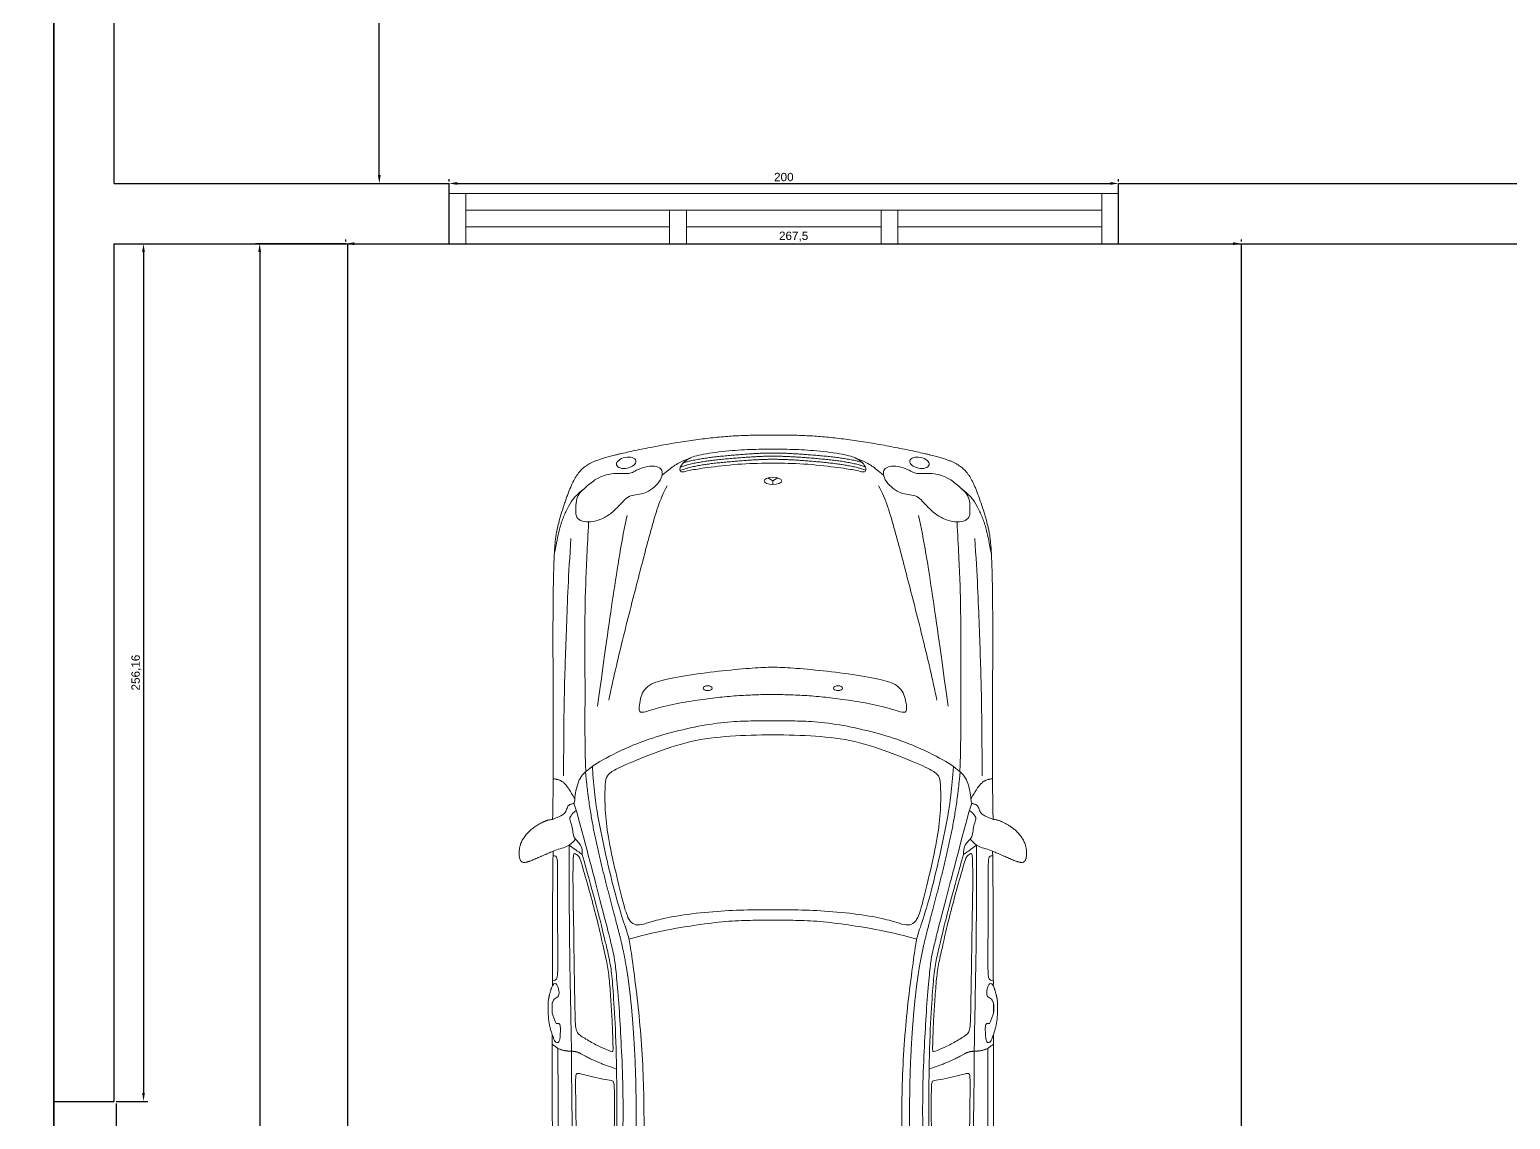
# Model space of a CAD drawing. Header units: millimetres. Extents: x -3817 to 5248, y 289 to 3424.
# Drawn here: x 1557 to 1999.2, y 962.6 to 1288.1 of the extents above; entities that cross this region are included whole.
import ezdxf

# ---------------------------------------------------------------- set-up
doc = ezdxf.new("R2010")
doc.units = ezdxf.units.MM
for name, color, linetype, lineweight in [('1 Amenagament', 8, 'Continuous', 9), ('1 FENETRES', 191, 'Continuous', 15), ('AMENAGEMENT', 8, 'Continuous', 9), ('FENETRE', 191, 'Continuous', 5)]:
    doc.layers.add(name, color=color, linetype=linetype, lineweight=lineweight)
doc.styles.get("Standard").update_dxf_attribs({"font": 'arial.ttf'})
doc.dimstyles.new('ISO-25', dxfattribs={"dimtxt": 2.5, "dimasz": 2.5, "dimexe": 1.25, "dimexo": 0.625, "dimtad": 1, "dimtxsty": 'Standard', "dimcen": 2.5, "dimadec": 0, "dimazin": 0, "dimtfac": 1, "dimtmove": 0, "dimatfit": 3, "dimfxl": 1, "dimarcsym": 0})

# ---------------------------------------------------------------- blocks, each defined once
blk = doc.blocks.new('200cc')
at = {"layer": '1 FENETRES'}
for p, q in [((6125.4, -116.07), (6325.4, -116.07)), ((6125.4, -116.07), (6125.4, -131.07)), ((6130.4, -116.07), (6130.4, -131.07)), ((6320.4, -116.07), (6320.4, -131.07)), ((6325.4, -116.07), (6325.4, -131.07)), ((6130.4, -121.07), (6320.4, -121.07)), ((6191.3, -121.07), (6191.3, -131.07)), ((6196.3, -121.07), (6196.3, -131.07)), ((6254.5, -121.07), (6254.5, -131.07)), ((6259.5, -121.07), (6259.5, -131.07)), ((6130.4, -126.07), (6191.3, -126.07)), ((6196.3, -126.07), (6254.5, -126.07)), ((6259.5, -126.07), (6320.4, -126.07)), ((6125.4, -131.07), (6325.4, -131.07))]:
    blk.add_line(p, q, dxfattribs=at)
blk = doc.blocks.new('Berline - 02 _Dessus_ - Berline - 02 _Dessus_-20-Niveau 0')
at = {"layer": '1 Amenagament'}
for p, q in [((22.7, 880.4), (64.5, 880.5)), ((-2055.1, 2.3), (-2066.7, 22.4)), ((-2066.7, -17.8), (-2055.1, 2.3)), ((-2055.1, 2.3), (-2040.9, 2.3)), ((64.5, -875.9), (22.7, -875.9))]:
    blk.add_line(p, q, dxfattribs=at)
for centre, major_axis, ratio in [((-2127.3, 586.1), (7.9, 38.3), 0.561918), ((-1229.6, 261.9), (0, 17.5), 0.551986), ((-2055.1, 2.3), (0, 35.2), 0.403023), ((-1229.6, -257.3), (0, 17.5), 0.551986), ((-2127.3, -581.5), (-7.9, 38.3), 0.561918)]:
    blk.add_ellipse(centre, major_axis=major_axis, ratio=ratio, dxfattribs=at)
for points, start_tangent, end_tangent in [([(-580.5, 877.5), (-572.3, 897.1), (-568, 907), (-563.6, 916.9), (-561.4, 921.8), (-559.3, 926.8), (-557.1, 931.7), (-555.1, 936.4), (-553.1, 941.1), (-551.1, 945.7), (-547.4, 954.5), (-544.1, 962.5), (-541.3, 970), (-540.1, 973.4), (-539, 976.6), (-538, 979.7), (-537.3, 982.6), (-536.7, 985.4), (-536.2, 988), (-535.9, 990.4), (-535.8, 992.7), (-536.2, 996.8), (-537.4, 1000.4), (-539.3, 1003.4), (-540.6, 1004.7), (-542, 1006), (-543.6, 1007.1), (-545.5, 1008.1), (-549.7, 1009.8), (-554.7, 1011.1), (-560.3, 1012.1), (-566.4, 1012.6), (-573, 1012.8), (-579.9, 1012.5), (-587, 1011.8), (-594.3, 1010.6), (-597.9, 1009.8), (-601.6, 1008.9), (-609.1, 1006.6), (-616.6, 1003.7), (-624.2, 1000), (-631.7, 995.7), (-639.2, 990.6), (-646.5, 984.9), (-653.6, 978.6), (-660.3, 971.9), (-665.1, 966.6), (-669.7, 961.1), (-674, 955.5), (-678, 949.7), (-681.8, 943.9), (-685.4, 938), (-692, 926.3), (-697.8, 914.7), (-699.1, 911.8), (-699.7, 910.4), (-700.3, 909), (-702.5, 903.2), (-704.3, 897.4), (-704.9, 894.5), (-705.5, 891.5), (-706.4, 879.4)], (0.378868, 0.925451), (0.00398, -0.999992)), ([(149.7, 880.7), (142.9, 883), (136.3, 885.2), (123.2, 889), (109.6, 892), (102.2, 893.4), (94, 894.6), (84.8, 895.6), (79.6, 896), (74, 896.4), (68, 896.7), (61.7, 896.9), (55.3, 897.1), (48.9, 897.2), (42.8, 897.2), (36.8, 897.3), (26, 897.1), (16.3, 896.5), (7.8, 895.4), (5.7, 895), (3.8, 894.6), (1.9, 894.2), (0, 893.8), (-1.8, 893.4), (-3.6, 892.9), (-7.1, 892), (-13.9, 890.2), (-20.4, 888.4), (-26.6, 886.7), (-29.7, 885.8), (-32.7, 884.9), (-34.2, 884.5), (-35.7, 884), (-38.6, 882.9), (-44.4, 880.3)], (-0.942346, 0.334639), (-0.893068, -0.449922)), ([(-706.4, 879.4), (-754.6, 878.4), (-779.5, 878), (-804.8, 877.7), (-830.8, 877.4), (-857.3, 877.1), (-884.2, 876.9), (-897.8, 876.9), (-911.4, 876.8), (-938.8, 876.7), (-966.5, 876.6), (-994.4, 876.6), (-1022.2, 876.6), (-1050.1, 876.6), (-1078, 876.7), (-1105.9, 876.8), (-1133.5, 876.9), (-1147.2, 876.9), (-1160.9, 877), (-1188.1, 877.1), (-1215, 877.2), (-1241.4, 877.3), (-1267.4, 877.4), (-1293, 877.6), (-1318, 877.7), (-1342.2, 877.8), (-1365.7, 877.8), (-1388.6, 877.9), (-1432.1, 877.9), (-1472.5, 877.9), (-1510, 877.8), (-1544.7, 877.6), (-1561, 877.5), (-1576.8, 877.3), (-1606.3, 877), (-1633.6, 876.6), (-1681.5, 875.6), (-1721.7, 874.4), (-1783, 871.5), (-1806.3, 869.6), (-1826.1, 867.5), (-1843.6, 865), (-1859.8, 861.9), (-1867.7, 860.1), (-1875.8, 858.2), (-1884.1, 856.1), (-1892.6, 853.8), (-1910.5, 848.9), (-1929, 843.4), (-1966.2, 831.5), (-2001, 819.2), (-2016.7, 813.2), (-2031.1, 807.2), (-2044.4, 801.3), (-2056.5, 795.3), (-2077.6, 782.7), (-2086.8, 775.9), (-2095, 768.8), (-2109.3, 753.3), (-2121.4, 735.6), (-2126.7, 725.8), (-2131.8, 715.2), (-2136.7, 703.2), (-2141.7, 689.3), (-2146.7, 673.1), (-2152.1, 654), (-2154.9, 643.2), (-2157.8, 631.5), (-2160.9, 618.8), (-2164.1, 605.2), (-2170.7, 575.6), (-2177.7, 543.2), (-2184.7, 508.6), (-2191.7, 472.7), (-2198.5, 436), (-2204.9, 399.2), (-2216.2, 326.9), (-2225.2, 257.1), (-2231.7, 191.1), (-2235.5, 129.8), (-2237.2, 72), (-2237.6, 16.1), (-2237.5, -39.3), (-2237.2, -67.4), (-2236.5, -96), (-2233.9, -155.4), (-2231.7, -186.6), (-2228.8, -219), (-2225.2, -252.5), (-2221, -287), (-2216.2, -322.3), (-2210.8, -358.2), (-2204.9, -394.7), (-2198.5, -431.5), (-2191.7, -468.2), (-2184.7, -504.1), (-2177.7, -538.6), (-2170.7, -571), (-2164.1, -600.7), (-2160.9, -614.3), (-2157.8, -626.9), (-2154.9, -638.6), (-2152.1, -649.4), (-2146.7, -668.5), (-2136.7, -698.6), (-2131.8, -710.6), (-2126.7, -721.3), (-2115.6, -740.2), (-2102.5, -756.7), (-2086.8, -771.4), (-2067.6, -784.5), (-2044.4, -796.7), (-2016.7, -808.6), (-2001, -814.6), (-1984.1, -820.7), (-1966.2, -826.9), (-1947.7, -833), (-1910.5, -844.3), (-1892.6, -849.3), (-1884.1, -851.5), (-1875.8, -853.6), (-1867.7, -855.5), (-1859.8, -857.3), (-1855.8, -858.1), (-1851.8, -858.9), (-1847.7, -859.7), (-1843.6, -860.4), (-1835.1, -861.7), (-1826.1, -862.9), (-1821.4, -863.5), (-1816.5, -864.1), (-1811.5, -864.6), (-1806.3, -865.1), (-1795.1, -866), (-1783, -866.9), (-1776.5, -867.3), (-1769.7, -867.7), (-1762.6, -868.1), (-1755.2, -868.4), (-1739.2, -869.1), (-1721.7, -869.8), (-1712.3, -870.1), (-1702.5, -870.4), (-1692.3, -870.7), (-1681.5, -871), (-1670.3, -871.3), (-1658.6, -871.5), (-1646.4, -871.8), (-1633.6, -872), (-1606.3, -872.4), (-1576.8, -872.8), (-1561, -872.9), (-1544.7, -873), (-1510, -873.2), (-1472.5, -873.3), (-1432.1, -873.4), (-1388.6, -873.3), (-1365.7, -873.3), (-1342.2, -873.2), (-1318, -873.1), (-1293, -873), (-1267.4, -872.9), (-1241.4, -872.7), (-1208.4, -872.6), (-1174.5, -872.4), (-1140.3, -872.3), (-1123.2, -872.3), (-1105.9, -872.2), (-1071, -872.1), (-1036.1, -872), (-1001.3, -872), (-966.5, -872.1), (-931.9, -872.1), (-897.8, -872.3), (-864, -872.5), (-830.8, -872.8), (-798.4, -873.2), (-767, -873.7), (-706.4, -874.9)], (-0.999719, -0.023712), (0.999719, -0.023712)), ([(-44.4, 880.3), (-63.4, 880.3), (-81.9, 880.2), (-115.8, 880.2), (-144.7, 880.1), (-170.5, 880.1), (-195.7, 880.1), (-208.3, 880), (-221.1, 880), (-233.9, 880), (-246.8, 880), (-259.7, 879.9), (-272.8, 879.9), (-299.1, 879.8), (-326, 879.7), (-353.3, 879.6), (-381.1, 879.4), (-395.3, 879.3), (-409.7, 879.2), (-422.9, 879.1), (-429.8, 879.1), (-437, 879), (-444.4, 878.9), (-452.2, 878.9), (-456.2, 878.8), (-460.4, 878.8), (-469, 878.7), (-478.3, 878.6), (-483.4, 878.6), (-488.6, 878.5), (-499.9, 878.4), (-512.6, 878.3), (-526.7, 878.1), (-542.7, 877.9), (-560.7, 877.7), (-580.5, 877.5)], (-0.999998, -0.001885), (-0.999925, -0.012238)), ([(64.5, 880.5), (60.8, 881.2), (59.2, 881.5), (57.6, 881.6), (55.8, 881.7), (53.7, 881.7), (51.2, 881.8), (44.8, 881.8), (38, 881.8), (34.9, 881.7), (32.3, 881.7), (30, 881.6), (28.1, 881.4), (26.5, 881.3), (25.1, 881), (23.8, 880.8), (22.7, 880.4)], (-0.974773, 0.223198), (-0.945678, -0.325104)), ([(1471.8, 858.7), (1439.1, 863.6), (1424.5, 865.4), (1410.6, 866.8), (1382.4, 868.9), (1349, 870.2), (1328.7, 870.7), (1305, 871.1), (1277.5, 871.6), (1246.1, 872.1), (1211.4, 872.7), (1174, 873.3), (1134.8, 873.9), (1094.3, 874.5), (1053.4, 875.1), (1032.9, 875.4), (1012.6, 875.7), (992.5, 876), (972.6, 876.3), (952.9, 876.6), (933.5, 876.9), (895, 877.4), (818.2, 878.3), (779.1, 878.7), (738.8, 879.1), (697.2, 879.4), (653.7, 879.7), (608.3, 880), (561.2, 880.2), (512.8, 880.4), (463.3, 880.6), (413, 880.7), (387.6, 880.7), (362.1, 880.7), (336.6, 880.8), (311, 880.8), (298.2, 880.8), (291.9, 880.8), (285.4, 880.8), (279, 880.8), (272.6, 880.8), (266.1, 880.8), (259.4, 880.8), (254.2, 880.8), (248.9, 880.8), (238, 880.8), (232.2, 880.8), (226.1, 880.7), (213.4, 880.7), (199.6, 880.7), (184.3, 880.7), (167.6, 880.7), (149.7, 880.7)], (-0.987402, 0.158231), (-0.999999, -0.001407)), ([(-706.4, -874.9), (-706, -883), (-705.5, -887), (-704.7, -890.9), (-703.7, -894.8), (-702.5, -898.7), (-701, -902.5), (-699.5, -906.3), (-697.8, -910.1), (-696, -914), (-692, -921.7), (-687.7, -929.5), (-683, -937.4), (-678, -945.2), (-672.6, -952.8), (-660.3, -967.3), (-653.6, -974), (-646.5, -980.3), (-639.2, -986), (-631.7, -991.1), (-624.2, -995.5), (-616.6, -999.1), (-609.1, -1002.1), (-601.6, -1004.3), (-597.9, -1005.3), (-594.3, -1006.1), (-587, -1007.2), (-579.9, -1007.9), (-573, -1008.2), (-560.3, -1007.5), (-554.7, -1006.5), (-549.7, -1005.2), (-545.5, -1003.5), (-543.6, -1002.5), (-542, -1001.4), (-540.6, -1000.2), (-539.3, -998.8), (-537.4, -995.8), (-535.8, -988.1), (-535.9, -985.9), (-536.2, -983.4), (-537.3, -978.1), (-538, -975.1), (-539, -972.1), (-540.1, -968.8), (-541.3, -965.4), (-544.1, -958), (-547.4, -949.9), (-551.1, -941.1), (-553.1, -936.5), (-555.1, -931.9), (-557.1, -927.1), (-559.3, -922.2), (-561.4, -917.3), (-563.6, -912.3), (-568, -902.4), (-572.3, -892.5), (-580.5, -872.9)], (-0.00398, -0.999992), (-0.378868, 0.925451)), ([(-580.5, -872.9), (-558, -873.2), (-547.6, -873.3), (-537.9, -873.4), (-528.8, -873.5), (-520.5, -873.6), (-512.6, -873.7), (-505.1, -873.8), (-498.2, -873.9), (-491.7, -873.9), (-485.6, -874), (-479.7, -874.1), (-474.2, -874.1), (-469, -874.2), (-464, -874.2), (-459.2, -874.2), (-449.9, -874.3), (-441.2, -874.4), (-424.9, -874.5), (-409.7, -874.7), (-395.3, -874.8), (-367.1, -874.9), (-339.5, -875.1), (-312.5, -875.2), (-285.9, -875.3), (-230.7, -875.4), (-203.6, -875.5), (-176.8, -875.5), (-163.4, -875.5), (-149.7, -875.6), (-119.7, -875.6), (-102.6, -875.6), (-84.1, -875.7), (-64.6, -875.7), (-44.4, -875.7)], (0.999925, -0.012238), (0.999998, -0.001885)), ([(-44.4, -875.7), (-38.6, -878.3), (-35.7, -879.4), (-34.2, -879.9), (-32.7, -880.4), (-31.2, -880.8), (-29.7, -881.3), (-26.6, -882.1), (-20.4, -883.9), (-13.9, -885.7), (-7.1, -887.5), (-3.6, -888.4), (-1.8, -888.8), (0, -889.2), (1.9, -889.7), (3.8, -890.1), (5.7, -890.4), (7.8, -890.8), (16.3, -891.9), (26, -892.5), (36.8, -892.7), (42.8, -892.7), (48.9, -892.6), (55.3, -892.5), (61.7, -892.3), (68, -892.1), (74, -891.8), (79.6, -891.5), (84.8, -891), (94, -890), (102.2, -888.8), (109.6, -887.5), (123.2, -884.4), (136.3, -880.6), (142.9, -878.4), (149.7, -876.1)], (0.893068, -0.449922), (0.942346, 0.334639)), ([(22.7, -875.9), (23.8, -876.2), (25.1, -876.5), (26.5, -876.7), (28.1, -876.9), (30, -877), (34.9, -877.2), (38, -877.2), (41.4, -877.2), (44.8, -877.2), (48.2, -877.2), (51.2, -877.2), (53.7, -877.2), (57.6, -877), (60.8, -876.7), (64.5, -875.9)], (0.945678, -0.325104), (0.974773, 0.223198)), ([(149.7, -876.1), (173.3, -876.1), (184.3, -876.1), (194.6, -876.1), (204.3, -876.2), (213.4, -876.2), (221.9, -876.2), (230.2, -876.2), (238, -876.2), (245.4, -876.2), (252.4, -876.2), (259.4, -876.2), (266.1, -876.2), (272.6, -876.2), (279, -876.2), (285.4, -876.2), (298.2, -876.2), (311, -876.2), (336.6, -876.2), (387.6, -876.1), (488.2, -875.9), (537.2, -875.7), (585, -875.5), (675.7, -875), (759.1, -874.3), (837.5, -873.5), (914.2, -872.5), (992.5, -871.4), (1073.9, -870.2), (1114.7, -869.6), (1154.6, -869), (1193, -868.4), (1229.1, -867.8), (1279.3, -867), (1301, -866.6), (1320.2, -866.3), (1352.5, -865.5), (1378.6, -864.5), (1401.2, -863.1), (1422.8, -861), (1445.8, -858.1), (1471.8, -854.1)], (0.999999, -0.001407), (0.987402, 0.158231))]:
    blk.add_spline(points, degree=3, dxfattribs=dict(at, start_tangent=start_tangent, end_tangent=end_tangent))
for points in [[(-2023.5, 754.2), (-2000.7, 782.1), (-1981.1, 800.9), (-1943.7, 822), (-1900.4, 840.6), (-1862.1, 853), (-1809.1, 864.1), (-1763.7, 872.5)], [(-1826.3, 806.1), (-1679.4, 816.7), (-1467.1, 824.4), (-1210.6, 834), (-1023.3, 835), (-881.2, 835.9)], [(-706.4, -874.9), (-716.4, -853.3), (-725.8, -832), (-737.6, -822), (-757.7, -816.1), (-767.1, -807.3), (-770.1, -791.4), (-774.2, -786.6), (-802.6, -786.6), (-840.3, -778.2), (-872.5, -766.3), (-901.9, -742.9), (-957.8, -656.2), (-1019.5, -519.3), (-1053.6, -404.3), (-1083.3, -277.8), (-1097.5, -158.4), (-1099.7, -74.5), (-1099.7, 2.3), (-1099.7, 79.1), (-1097.5, 162.9), (-1083.3, 282.4), (-1053.6, 408.9), (-1019.5, 523.9), (-957.8, 660.7), (-901.9, 747.4), (-872.5, 770.9), (-840.3, 782.7), (-802.6, 791.2), (-774.2, 791.2), (-770.1, 795.9), (-767.1, 811.9), (-757.7, 820.7), (-737.6, 826.6), (-725.8, 836.6), (-716.4, 857.8), (-706.4, 879.4)], [(-869.4, 877), (-868.1, 868.4), (-866.6, 861.2), (-865, 855.3), (-863.1, 850.3), (-861, 846.1), (-858.8, 842.4), (-856.3, 839), (-853.5, 835.7), (-850.4, 832.3), (-846.4, 828.4), (-840.8, 823.8), (-833.1, 818), (-822.5, 811), (-808.4, 802.2), (-790.1, 791.4), (-789.6, 791.1)], [(-772.3, 794.3), (-721.9, 778.3), (-584.2, 742.6), (-404.1, 694.9), (-246.1, 654.4), (-193.8, 641.8), (-149.4, 631.9), (-88.5, 625.3), (42.6, 614), (172.7, 606.8), (335.4, 599), (546.2, 597.9), (678.9, 606.8), (802.3, 624.5), (936.6, 646.3), (1056.8, 681.9), (1189.8, 733.2), (1241.7, 762.5), (1252.3, 783), (1244.4, 809.5), (1210.6, 827.4), (1159.6, 843.2), (1111.2, 852.3), (1081.8, 854.1), (1071.6, 860.2), (1068.3, 874.9)], [(-562, 877.7), (-563.6, 868.1), (-555.6, 860.6), (-527.1, 860), (-361.8, 860), (-164.1, 858.5), (-108.3, 859), (-84.7, 859.5), (-71.3, 863.3), (-64.9, 869.2), (-64.1, 880.3)], [(286.9, 624.9), (279.7, 645.7), (273, 664.2), (266.8, 680.6), (260.9, 695), (255.5, 707.7), (250.5, 718.8), (245.9, 728.5), (241.6, 737.1), (237.8, 744.6), (234.3, 751.1), (231.2, 756.9), (228.4, 762.1), (225.9, 766.6), (223.8, 770.8), (222, 774.6), (220.5, 778.2), (219.3, 781.7), (218.3, 785.1), (217.6, 788.5), (217, 791.9), (216.6, 795.3), (216.3, 798.8), (216.1, 802.4), (215.9, 806.2), (215.6, 810), (215.4, 814.1), (215, 818.2), (214.6, 822.5), (214.1, 826.8), (213.3, 831.3), (212.4, 835.7), (211.3, 840.3), (209.9, 844.8), (208.2, 849.5), (206, 854.4), (203.2, 859.6), (199.8, 865.2), (195.6, 871.4), (190.4, 878.2), (188.4, 880.7)], [(203.9, 858.2), (343.4, 857.8), (513, 857.8), (656.6, 857.9), (783.2, 858.5), (820.5, 857.9), (829.1, 860.9), (832.1, 867.7), (833.5, 878.1)], [(-1975.8, 784.9), (-1987.4, 782.9), (-2002.8, 776), (-2029.4, 748.5), (-2065.6, 704.3), (-2080.2, 667.6), (-2086.1, 623.3), (-2084.5, 585), (-2085, 566.6), (-2096.4, 547.7), (-2112.6, 512.4), (-2115.3, 470.9), (-2105, 447.1), (-2088.8, 440.3), (-2069.3, 444.4), (-2059.5, 449.9)], [(-2059.5, 449.9), (-2049.7, 455.3), (-2029.9, 473), (-2007.2, 506.4), (-2001.3, 532.4), (-1998.1, 563.6), (-1988.3, 586.9), (-1959.7, 610.1), (-1921.4, 650), (-1900.4, 687), (-1890.6, 727.5), (-1892.2, 763.1), (-1909.5, 785.8), (-1933.3, 787.9), (-1964.2, 786.9), (-1975.8, 784.9)], [(-742, 785.1), (-735.4, 796.3), (-719.6, 808), (-710, 813.4), (-687.9, 803.4), (-661.6, 798.8), (-637.5, 797.8), (-618.3, 776.4), (-595.8, 760.4), (-567.3, 761.4)], [(-567.3, 761.4), (-422.6, 720), (-255.6, 677.4), (-176.8, 659.4), (-115.1, 645.5), (-34.2, 639.2), (114.7, 628.5), (348.3, 623.1), (535.6, 623.1), (633.5, 627.4), (769.1, 641.3), (915.9, 666.8), (1072.3, 711.4), (1152.1, 744.4), (1175.5, 762.5), (1178.7, 782.7), (1156.4, 788), (868.4, 793.8), (363.5, 804.5), (219.4, 803.2), (-118, 811.3), (-407.5, 814), (-604.8, 813.5)], [(-567.3, 761.4), (-576.3, 772.6), (-583.6, 786.2), (-595.6, 799.2), (-604.8, 813.5)], [(200.6, 684.6), (194, 699), (178.3, 730.4), (150.4, 774.2), (135.4, 789.2), (44.4, 790.3), (-115.1, 793.5), (-297.2, 795.6), (-449.2, 798.9), (-572.3, 797.8), (-573.2, 791.8), (-561.6, 776), (-552.1, 769.6), (-529.1, 763.3), (-502.7, 755.8)], [(809, 682), (809, 692.7), (807.7, 727), (804.8, 772.8), (790.5, 780.4), (680.5, 783.8), (541.5, 785.4), (419.4, 787.3), (314.4, 788.4), (306.4, 784.8), (303.6, 777.3), (305.6, 769.5), (312.8, 740), (316.6, 724.8)], [(-1891.9, 736), (-1790.8, 740.9), (-1642.9, 749.5), (-1428.7, 751.4), (-1189.5, 749.5), (-1000.3, 751.4), (-901.9, 747.4)], [(-917.8, 721.2), (-829.2, 715.9), (-716.5, 700), (-566.7, 668.3), (-395.8, 627.9), (-276, 589.1), (-230.2, 573.3), (-165, 564.5), (-8.2, 543.4), (127.4, 529.3), (294.1, 518.6), (436.8, 515.1), (614.7, 515.1), (776.8, 516.8), (940.6, 530.9), (1053.4, 545), (1070.8, 548.4)], [(-896.4, 748.8), (-854.7, 744.3), (-817.4, 739.8), (-783.7, 735.4), (-753.2, 731), (-725.1, 726.5), (-698.9, 722), (-674.1, 717.3), (-649.9, 712.5), (-625.9, 707.5), (-602, 702.3), (-578.3, 697), (-554.7, 691.5), (-531.3, 686), (-508, 680.3), (-485, 674.6), (-462.2, 668.8), (-439.6, 663.1), (-417.4, 657.3), (-395.6, 651.6), (-374.4, 646.1), (-353.9, 640.7), (-334.2, 635.4), (-315.4, 630.5), (-297.6, 625.8), (-280.9, 621.4), (-265.1, 617.3), (-250.1, 613.5), (-235.8, 610), (-222.1, 606.6), (-208.6, 603.5), (-195.4, 600.5), (-182.2, 597.6), (-168.9, 594.9), (-155.5, 592.3), (-142, 589.7), (-128.4, 587.3), (-114.7, 585), (-100.9, 582.8), (-87, 580.6), (-73, 578.6), (-59, 576.7), (-44.9, 574.8), (-30.8, 573.1), (-16.6, 571.4), (-2.5, 569.8), (11.5, 568.3), (25.5, 566.8), (39.5, 565.5), (53.3, 564.2), (67.1, 563), (81, 561.8), (95.1, 560.7), (109.5, 559.6), (124.3, 558.5), (139.6, 557.4), (155.5, 556.3), (172.1, 555.3), (189.5, 554.2), (207.6, 553.2), (226.5, 552.2), (246.3, 551.2), (266.9, 550.3), (288.5, 549.5), (311, 548.8), (334.4, 548.2), (358.6, 547.7), (383.4, 547.3), (408.7, 547), (434.3, 546.7), (460, 546.4), (485.7, 546.2), (511.1, 546), (536.1, 545.8), (560.7, 545.6), (584.6, 545.5), (607.9, 545.4), (630.3, 545.3), (651.8, 545.3), (672.2, 545.3), (691.6, 545.5), (709.7, 545.7), (726.9, 546), (743.3, 546.5), (759.2, 547.1), (774.9, 547.8), (790.5, 548.7), (806.4, 549.7), (822.9, 550.9), (840, 552.3), (857.8, 553.9), (876.3, 555.7), (895.5, 557.7), (915.3, 559.9), (935.7, 562.3), (956.6, 564.9), (978.1, 567.8), (1000.1, 570.9), (1022.5, 574.2), (1045.2, 577.7), (1068.3, 581.4), (1091.7, 585.4), (1115.2, 589.5), (1138.9, 593.8), (1162.7, 598.3), (1186.5, 602.9), (1210.2, 607.6), (1233.7, 612.4), (1256.7, 617.3), (1279.2, 622), (1301.1, 626.7), (1322, 631.3), (1342.1, 635.7), (1361, 639.9), (1379, 643.8), (1396, 647.5), (1412.1, 650.9), (1427.6, 654.1), (1442.3, 657), (1456.5, 659.7), (1470.3, 662.1), (1483.6, 664.2), (1496.6, 666.1), (1509.2, 667.8), (1521.5, 669.2), (1533.5, 670.3), (1545.2, 671.3), (1556.6, 672.1), (1567.8, 672.6), (1578.8, 673), (1589.8, 673.2), (1600.8, 673.2), (1612.3, 673), (1624.2, 672.6), (1636.9, 671.9), (1650.5, 671.1), (1665.1, 670), (1681, 668.7), (1697.9, 667.2), (1715.8, 665.5), (1734.5, 663.6), (1753.8, 661.6), (1773.6, 659.4), (1793.6, 657.1), (1813.7, 654.8), (1833.8, 652.3), (1853.8, 649.8), (1873.6, 647.2), (1893, 644.7), (1912.1, 642.1), (1930.7, 639.6), (1948.8, 637.1), (1966.2, 634.6), (1983, 632.3), (1998.9, 630), (2013.9, 627.8), (2028, 625.7), (2041.1, 623.7), (2053.1, 621.8), (2063.9, 620), (2073.4, 618.3), (2081.7, 616.7), (2088.8, 615.2), (2094.8, 613.7), (2100, 612.3), (2104.5, 610.8), (2108.4, 609.4), (2111.9, 607.9), (2115.2, 606.3), (2118.4, 604.7), (2121.5, 602.9), (2124.7, 600.9), (2127.8, 598.7), (2131.1, 596.3), (2134.4, 593.6), (2137.9, 590.6), (2141.5, 587.2), (2145.3, 583.4), (2149.3, 579.2), (2153.4, 574.7), (2157.5, 569.8), (2161.6, 564.7), (2165.6, 559.3), (2169.4, 553.7), (2171.1, 550.8)], [(-502.7, 755.8), (-476.2, 748.3), (-393.2, 724.7), (-294, 698.4), (-204.9, 679), (-135.2, 662.3), (-76.9, 653.6), (9.5, 647.6), (89.5, 642.1), (167.3, 639.4), (213.1, 638.1), (218.1, 639.5), (217.9, 643.7), (207.2, 670.1), (200.6, 684.6)], [(316.6, 724.8), (320.4, 709.5), (328.5, 678), (332.2, 641), (337.2, 634.5), (378, 633), (489.4, 633), (561.2, 634.6), (628.6, 638.3), (691.7, 644.1), (760.9, 653.6), (807.7, 663.1), (809, 671.4), (809, 682)], [(-2035.8, 423.2), (-1983.7, 452.3), (-1859.2, 488.5), (-1664.5, 539.3), (-1419, 602.2), (-1265.4, 638.4), (-1182, 655.3)], [(-1917.2, 582.8), (-1825.3, 603.4), (-1593.1, 639.6), (-1373.1, 671), (-1157.8, 700)], [(-346.3, 118.3), (-345.3, 157.3), (-341.3, 236.6), (-325.7, 380.3), (-304.6, 473.2), (-288.5, 519), (-284.8, 548.8), (-298.4, 571.1), (-330.7, 587.2), (-457.1, 619.4), (-612.3, 654.2), (-719.8, 670.1), (-822.1, 671.8), (-871.5, 668.3), (-890.9, 656), (-915, 614.1), (-970.2, 481.3), (-1022.9, 328.5), (-1040.4, 175.6), (-1045.4, 2.3), (-1042.1, -113.3), (-1038.3, -167.6)], [(-1203.3, 66.4), (-1202.5, 88.7), (-1200.6, 135.6), (-1193.9, 214.6), (-1184.4, 286.9), (-1169.2, 389.6), (-1143.5, 485.7), (-1132.1, 519.9), (-1134, 534.2), (-1150.2, 536.1), (-1190.1, 529.5), (-1217.7, 519.9), (-1243.4, 494.3), (-1258.7, 459.1), (-1282.4, 338.2), (-1299.6, 200.3), (-1311, 75.7), (-1313.9, 2.3), (-1312, -46.6), (-1309.6, -79.6)], [(-230.4, 575.3), (-249.8, 508.2), (-271.6, 403.1), (-289.5, 288.2), (-303.4, 175.2), (-305.3, 78.1), (-307.3, 2.3), (-305.3, -73.5), (-303.4, -170.6), (-289.5, -283.6), (-271.6, -398.6), (-249.8, -503.6), (-230.4, -570.7)], [(-2149, 324.6), (-2132.4, 369.2), (-2113.5, 399.2), (-2096.9, 420.8), (-2077.3, 443.3)], [(-2122.3, 126.1), (-2119.6, 168.8), (-2109, 258.4), (-2098.1, 333.8), (-2090.5, 356.5), (-2089.8, 372.3), (-2105.6, 373.6), (-2122.1, 365.4), (-2143.4, 341.4), (-2159.1, 300.2), (-2174.9, 187.8), (-2181.1, 91.1), (-2181.1, 2.3), (-2181.1, -56.9), (-2180.1, -87.8)], [(-2127.4, -354), (-2127.9, -352.4), (-2131, -341.1), (-2133.8, -330.2), (-2136.2, -319.7), (-2138.3, -309.3), (-2140.3, -299.1), (-2142.1, -288.8), (-2143.8, -278.4), (-2145.4, -267.9), (-2147, -257.3), (-2148.4, -246.4), (-2149.8, -235.3), (-2151.1, -224), (-2152.4, -212.3), (-2153.6, -200.3), (-2154.8, -188), (-2155.9, -175.6), (-2157, -163.2), (-2158.1, -150.8), (-2159, -138.7), (-2160, -126.8), (-2160.8, -115.3), (-2161.6, -104.4), (-2162.3, -93.9), (-2163, -84), (-2163.6, -74.5), (-2164.1, -65.6), (-2164.5, -57.3), (-2164.9, -49.4), (-2165.2, -42.2), (-2165.5, -35.4), (-2165.7, -29.1), (-2165.8, -23.3), (-2165.9, -17.8), (-2166, -12.5), (-2166, -7.5), (-2166, -2.6), (-2166, 2.3), (-2166, 7.1), (-2166, 12), (-2166, 17), (-2165.9, 22.3), (-2165.9, 27.8), (-2165.7, 33.6), (-2165.6, 39.9), (-2165.3, 46.7), (-2165.1, 54), (-2164.7, 61.8), (-2164.3, 70.1), (-2163.8, 79), (-2163.2, 88.5), (-2162.6, 98.4), (-2161.9, 108.9), (-2161.1, 119.9), (-2160.3, 131.3), (-2159.4, 143.2), (-2158.5, 155.4), (-2157.5, 167.7), (-2156.4, 180.1), (-2155.3, 192.5), (-2154.2, 204.8), (-2153, 216.8), (-2151.7, 228.5), (-2150.4, 239.9), (-2149.1, 251), (-2147.6, 261.8), (-2146.1, 272.5), (-2144.6, 283), (-2142.9, 293.4), (-2141.1, 303.6), (-2139.2, 313.9), (-2137, 324.2), (-2134.7, 334.8), (-2131.9, 345.7), (-2128.8, 357), (-2128.8, 357.2)], [(-2110.4, -366), (-2112.2, -360.5), (-2115.8, -348.8), (-2118.9, -337.7), (-2121.6, -327.1), (-2124, -316.8), (-2126.1, -306.7), (-2128, -296.6), (-2129.8, -286.5), (-2131.5, -276.3), (-2133.1, -266), (-2134.6, -255.4), (-2136, -244.7), (-2137.4, -233.7), (-2138.7, -222.4), (-2139.9, -210.8), (-2141.2, -198.9), (-2142.3, -186.7), (-2143.5, -174.4), (-2144.5, -162.1), (-2145.6, -149.8), (-2146.5, -137.7), (-2147.5, -125.9), (-2148.3, -114.5), (-2149.1, -103.5), (-2149.8, -93.1), (-2150.5, -83.3), (-2151, -73.9), (-2151.6, -65.1), (-2152, -56.8), (-2152.4, -49), (-2152.7, -41.8), (-2152.9, -35.1), (-2153.1, -28.8), (-2153.3, -23), (-2153.4, -17.6), (-2153.4, -12.4), (-2153.4, -7.4), (-2153.5, -2.5), (-2153.5, 2.3), (-2153.5, 7.1), (-2153.5, 11.9), (-2153.5, 16.9), (-2153.4, 22.1), (-2153.3, 27.6), (-2153.2, 33.4), (-2153, 39.6), (-2152.8, 46.3), (-2152.5, 53.5), (-2152.2, 61.3), (-2151.7, 69.6), (-2151.2, 78.4), (-2150.7, 87.8), (-2150.1, 97.7), (-2149.4, 108.1), (-2148.6, 119), (-2147.8, 130.4), (-2146.9, 142.2), (-2146, 154.3), (-2145, 166.6), (-2143.9, 179), (-2142.8, 191.3), (-2141.7, 203.5), (-2140.5, 215.4), (-2139.3, 227), (-2138, 238.3), (-2136.6, 249.3), (-2135.2, 260), (-2133.8, 270.5), (-2132.2, 280.9), (-2130.5, 291.1), (-2128.8, 301.2), (-2126.9, 311.3), (-2124.8, 321.4), (-2122.5, 331.7), (-2119.8, 342.4), (-2116.8, 353.5), (-2113.2, 365.2), (-2111.6, 370.1)], [(-2096.8, -367.6), (-2100.4, -356.7), (-2104, -345.3), (-2107, -334.4), (-2109.6, -324), (-2111.9, -314), (-2114, -304), (-2115.8, -294.2), (-2117.6, -284.3), (-2119.2, -274.2), (-2120.8, -264), (-2122.3, -253.6), (-2123.7, -243), (-2125.1, -232.1), (-2126.4, -220.9), (-2127.6, -209.4), (-2128.8, -197.6), (-2130, -185.5), (-2131.1, -173.2), (-2132.2, -160.9), (-2133.2, -148.7), (-2134.2, -136.7), (-2135.1, -124.9), (-2135.9, -113.6), (-2136.7, -102.7), (-2137.4, -92.4), (-2138.1, -82.6), (-2138.7, -73.3), (-2139.2, -64.5), (-2139.6, -56.2), (-2140, -48.5), (-2140.3, -41.3), (-2140.5, -34.7), (-2140.7, -28.5), (-2140.9, -22.8), (-2141, -17.4), (-2141, -12.2), (-2141, -7.3), (-2141.1, -2.5), (-2141.1, 2.3), (-2141.1, 7), (-2141.1, 11.8), (-2141, 16.8), (-2141, 21.9), (-2140.9, 27.4), (-2140.8, 33.1), (-2140.6, 39.3), (-2140.4, 45.9), (-2140.1, 53.1), (-2139.8, 60.8), (-2139.3, 69.1), (-2138.9, 77.8), (-2138.3, 87.1), (-2137.7, 97), (-2137, 107.3), (-2136.2, 118.2), (-2135.4, 129.5), (-2134.6, 141.3), (-2133.6, 153.3), (-2132.6, 165.5), (-2131.6, 177.8), (-2130.5, 190.1), (-2129.4, 202.2), (-2128.2, 214), (-2126.9, 225.5), (-2125.7, 236.7), (-2124.4, 247.6), (-2123, 258.2), (-2121.5, 268.6), (-2120, 278.8), (-2118.3, 288.9), (-2116.6, 298.8), (-2114.8, 308.7), (-2112.8, 318.6), (-2110.5, 328.7), (-2107.9, 339.1), (-2104.9, 350), (-2101.4, 361.4), (-2097.7, 372.4)], [(-2180.1, -87.8), (-2179, -118.7), (-2174.9, -183.2), (-2159.1, -295.7), (-2143.4, -336.8), (-2122.1, -360.8), (-2105.6, -369), (-2089.8, -367.7), (-2090.5, -351.9), (-2098.1, -329.3), (-2109, -253.8), (-2124.8, -119.4), (-2125.5, 2.3), (-2125.1, 83.4), (-2122.3, 126.1)], [(-1038.3, -167.6), (-1034.6, -222), (-1022.9, -323.9), (-970.2, -476.8), (-915, -609.6), (-890.9, -651.4), (-871.5, -663.7), (-822.1, -667.3), (-719.8, -665.5), (-612.3, -649.7), (-457.1, -614.8), (-330.7, -582.6), (-298.4, -566.5), (-284.8, -544.2), (-288.5, -514.5), (-304.6, -468.6), (-325.7, -375.7), (-341.3, -232), (-347.3, -113.1), (-347.3, 2.3), (-347.3, 79.2), (-346.3, 118.3)], [(-1309.6, -79.6), (-1307.2, -112.6), (-1299.6, -195.7), (-1282.4, -333.7), (-1258.7, -454.5), (-1243.4, -489.7), (-1217.7, -515.4), (-1190.1, -524.9), (-1150.2, -531.5), (-1134, -529.7), (-1132.1, -515.4), (-1143.5, -481.1), (-1169.2, -385), (-1184.4, -282.3), (-1193.9, -210), (-1200.6, -131), (-1203.5, -60.6), (-1205.4, 2.3), (-1204.1, 44.2), (-1203.3, 66.4)], [(-2149, -320.1), (-2132.4, -364.6), (-2113.5, -394.7), (-2096.9, -416.2), (-2077.3, -438.8)], [(-1975.8, -780.3), (-1987.4, -778.3), (-2002.8, -771.4), (-2029.4, -744), (-2065.6, -699.7), (-2080.2, -663), (-2086.1, -618.7), (-2084.5, -580.4), (-2085, -562.1), (-2096.4, -543.2), (-2112.6, -507.9), (-2115.3, -466.3), (-2105, -442.6), (-2088.8, -435.7), (-2069.3, -439.9), (-2059.5, -445.3)], [(-2059.5, -445.3), (-2049.7, -450.8), (-2029.9, -468.4), (-2007.2, -501.9), (-2001.3, -527.8), (-1998.1, -559.1), (-1988.3, -582.3), (-1959.7, -605.5), (-1921.4, -645.4), (-1900.4, -682.4), (-1890.6, -722.9), (-1892.2, -758.5), (-1909.5, -781.2), (-1933.3, -783.4), (-1964.2, -782.3), (-1975.8, -780.3)], [(-2035.8, -418.7), (-1983.7, -447.7), (-1859.2, -483.9), (-1664.5, -534.7), (-1419, -597.6), (-1265.4, -633.8), (-1182, -650.8)], [(-917.8, -716.6), (-829.2, -711.3), (-716.5, -695.5), (-566.7, -663.8), (-395.8, -623.3), (-276, -584.6), (-230.2, -568.7), (-165, -559.9), (-8.2, -538.8), (127.4, -524.7), (294.1, -514), (436.8, -510.5), (614.7, -510.5), (776.8, -512.3), (940.6, -526.4), (1053.4, -540.4), (1070.8, -543.8)], [(-1917.2, -578.2), (-1825.3, -598.8), (-1593.1, -635), (-1373.1, -666.5), (-1157.8, -695.5)], [(-896.4, -744.2), (-854.7, -739.7), (-817.4, -735.2), (-783.7, -730.8), (-753.2, -726.4), (-725.1, -721.9), (-698.9, -717.4), (-674.1, -712.7), (-649.9, -707.9), (-625.9, -702.9), (-602, -697.7), (-578.3, -692.4), (-554.7, -687), (-531.3, -681.4), (-508, -675.7), (-485, -670), (-462.2, -664.3), (-439.6, -658.5), (-417.4, -652.7), (-395.6, -647.1), (-374.4, -641.5), (-353.9, -636.1), (-334.2, -630.9), (-315.4, -625.9), (-297.6, -621.2), (-280.9, -616.8), (-265.1, -612.8), (-250.1, -609), (-235.8, -605.4), (-222.1, -602.1), (-208.6, -598.9), (-195.4, -595.9), (-182.2, -593.1), (-168.9, -590.3), (-155.5, -587.7), (-142, -585.2), (-128.4, -582.7), (-114.7, -580.4), (-100.9, -578.2), (-87, -576.1), (-73, -574), (-59, -572.1), (-44.9, -570.2), (-30.8, -568.5), (-16.6, -566.8), (-2.5, -565.2), (11.5, -563.7), (25.5, -562.3), (39.5, -560.9), (53.3, -559.6), (67.1, -558.4), (81, -557.2), (95.1, -556.1), (109.5, -555), (124.3, -553.9), (139.6, -552.8), (155.5, -551.8), (172.1, -550.7), (189.5, -549.6), (207.6, -548.6), (226.5, -547.6), (246.3, -546.6), (266.9, -545.8), (288.5, -545), (311, -544.2), (334.4, -543.6), (358.6, -543.1), (383.4, -542.7), (408.7, -542.4), (434.3, -542.1), (460, -541.8), (485.7, -541.6), (511.1, -541.4), (536.1, -541.2), (560.7, -541.1), (584.6, -540.9), (607.9, -540.8), (630.3, -540.7), (651.8, -540.7), (672.2, -540.8), (691.6, -540.9), (709.7, -541.1), (726.9, -541.5), (743.3, -541.9), (759.2, -542.5), (774.9, -543.2), (790.5, -544.1), (806.4, -545.1), (822.9, -546.4), (840, -547.8), (857.8, -549.3), (876.3, -551.1), (895.5, -553.1), (915.3, -555.3), (935.7, -557.7), (956.6, -560.4), (978.1, -563.2), (1000.1, -566.3), (1022.5, -569.6), (1045.2, -573.1), (1068.3, -576.9), (1091.7, -580.8), (1115.2, -584.9), (1138.9, -589.2), (1162.7, -593.7), (1186.5, -598.3), (1210.2, -603.1), (1233.7, -607.9), (1256.7, -612.7), (1279.2, -617.5), (1301.1, -622.2), (1322, -626.7), (1342.1, -631.1), (1361, -635.3), (1379, -639.2), (1396, -642.9), (1412.1, -646.3), (1427.6, -649.5), (1442.3, -652.4), (1456.5, -655.1), (1470.3, -657.5), (1483.6, -659.7), (1496.6, -661.5), (1509.2, -663.2), (1521.5, -664.6), (1533.5, -665.8), (1545.2, -666.7), (1556.6, -667.5), (1567.8, -668.1), (1578.8, -668.4), (1589.8, -668.6), (1600.8, -668.6), (1612.3, -668.4), (1624.2, -668), (1636.9, -667.4), (1650.5, -666.5), (1665.1, -665.4), (1681, -664.1), (1697.9, -662.6), (1715.8, -660.9), (1734.5, -659), (1753.8, -657), (1773.6, -654.8), (1793.6, -652.6), (1813.7, -650.2), (1833.8, -647.7), (1853.8, -645.2), (1873.6, -642.7), (1893, -640.1), (1912.1, -637.5), (1930.7, -635), (1948.8, -632.5), (1966.2, -630.1), (1983, -627.7), (1998.9, -625.4), (2013.9, -623.3), (2028, -621.2), (2041.1, -619.2), (2053.1, -617.3), (2063.9, -615.5), (2073.4, -613.8), (2081.7, -612.1), (2088.8, -610.6), (2094.8, -609.2), (2100, -607.7), (2104.5, -606.3), (2108.4, -604.8), (2111.9, -603.3), (2115.2, -601.7), (2118.4, -600.1), (2121.5, -598.3), (2124.7, -596.3), (2127.8, -594.1), (2131.1, -591.7), (2134.4, -589), (2137.9, -586), (2141.5, -582.6), (2145.3, -578.8), (2149.3, -574.6), (2153.4, -570.1), (2157.5, -565.3), (2161.6, -560.1), (2165.6, -554.7), (2169.4, -549.1), (2171.1, -546.2)], [(-772.3, -789.7), (-721.9, -773.7), (-584.2, -738), (-404.1, -690.4), (-246.1, -649.8), (-193.8, -637.2), (-149.4, -627.3), (-88.5, -620.7), (42.6, -609.4), (172.7, -602.2), (335.4, -594.4), (546.2, -593.4), (678.9, -602.2), (802.3, -619.9), (936.6, -641.8), (1056.8, -677.3), (1189.8, -728.6), (1241.7, -758), (1252.3, -778.5), (1244.4, -804.9), (1210.6, -822.8), (1159.6, -838.7), (1111.2, -847.7), (1081.8, -849.6), (1071.6, -855.6), (1068.3, -870.3)], [(-567.3, -756.8), (-422.6, -715.4), (-255.6, -672.9), (-176.8, -654.8), (-115.1, -641), (-34.2, -634.6), (114.7, -624), (348.3, -618.6), (535.6, -618.6), (633.5, -622.8), (769.1, -636.7), (915.9, -662.2), (1072.3, -706.9), (1152.1, -739.8), (1175.5, -757.9), (1178.7, -778.1), (1156.4, -783.4), (868.4, -789.2), (363.5, -800), (219.4, -798.6), (-118, -806.7), (-407.5, -809.4), (-604.8, -808.9)], [(-502.7, -751.2), (-476.2, -743.7), (-393.2, -720.1), (-294, -693.9), (-204.9, -674.4), (-135.2, -657.7), (-76.9, -649), (9.5, -643), (89.5, -637.5), (167.3, -634.9), (213.1, -633.6), (218.1, -634.9), (217.9, -639.1), (207.2, -665.5), (200.6, -680)], [(286.9, -620.3), (279.7, -641.1), (273, -659.6), (266.8, -676), (260.9, -690.5), (255.5, -703.1), (250.5, -714.3), (245.9, -724), (241.6, -732.5), (237.8, -740), (234.3, -746.6), (231.2, -752.4), (228.4, -757.5), (225.9, -762.1), (223.8, -766.2), (222, -770), (220.5, -773.6), (219.3, -777.1), (218.3, -780.5), (217.6, -783.9), (217, -787.3), (216.6, -790.8), (216.3, -794.3), (216.1, -797.9), (215.9, -801.6), (215.6, -805.5), (215.4, -809.5), (215, -813.6), (214.6, -817.9), (214.1, -822.3), (213.3, -826.7), (212.4, -831.2), (211.3, -835.7), (209.9, -840.2), (208.2, -844.9), (206, -849.8), (203.2, -855), (199.8, -860.7), (195.6, -866.8), (190.4, -873.6), (188.4, -876.1)], [(316.6, -720.2), (320.4, -704.9), (328.5, -673.4), (332.2, -636.4), (337.2, -630), (378, -628.4), (489.4, -628.4), (561.2, -630), (628.6, -633.7), (691.7, -639.6), (760.9, -649), (807.7, -658.5), (809, -666.8), (809, -677.4)], [(200.6, -680), (194, -694.4), (178.3, -725.8), (150.4, -769.7), (135.4, -784.7), (44.4, -785.7), (-115.1, -788.9), (-297.2, -791.1), (-449.2, -794.3), (-572.3, -793.2), (-573.2, -787.3), (-561.6, -771.4), (-552.1, -765.1), (-529.1, -758.7), (-502.7, -751.2)], [(809, -677.4), (809, -688.1), (807.7, -722.4), (804.8, -768.2), (790.5, -775.8), (680.5, -779.2), (541.5, -780.9), (419.4, -782.7), (314.4, -783.8), (306.4, -780.3), (303.6, -772.7), (305.6, -764.9), (312.8, -735.4), (316.6, -720.2)], [(-2023.5, -749.6), (-2000.7, -777.5), (-1981.1, -796.3), (-1943.7, -817.4), (-1900.4, -836.1), (-1862.1, -848.4), (-1809.1, -859.5), (-1763.7, -868)], [(-1891.9, -731.4), (-1790.8, -736.3), (-1642.9, -744.9), (-1428.7, -746.9), (-1189.5, -744.9), (-1000.3, -746.9), (-901.9, -742.9)], [(-742, -780.5), (-735.4, -791.8), (-719.6, -803.4), (-710, -808.9), (-687.9, -798.8), (-661.6, -794.3), (-637.5, -793.2), (-618.3, -771.9), (-595.8, -755.9), (-567.3, -756.8)], [(-567.3, -756.8), (-576.3, -768), (-583.6, -781.6), (-595.6, -794.6), (-604.8, -808.9)], [(-1826.3, -801.6), (-1679.4, -812.1), (-1467.1, -819.8), (-1210.6, -829.4), (-1023.3, -830.4), (-881.2, -831.3)], [(-869.4, -872.5), (-868.1, -863.8), (-866.6, -856.7), (-865, -850.7), (-863.1, -845.7), (-861, -841.5), (-858.8, -837.8), (-856.3, -834.4), (-853.5, -831.2), (-850.4, -827.7), (-846.4, -823.8), (-840.8, -819.2), (-833.1, -813.5), (-822.5, -806.4), (-808.4, -797.6), (-790.1, -786.8), (-789.6, -786.5)], [(-562, -873.1), (-563.6, -863.5), (-555.6, -856), (-527.1, -855.5), (-361.8, -855.5), (-164.1, -853.9), (-108.3, -854.4), (-84.7, -855), (-71.3, -858.7), (-64.9, -864.6), (-64.1, -875.7)], [(203.9, -853.6), (343.4, -853.2), (513, -853.2), (656.6, -853.3), (783.2, -853.9), (820.5, -853.3), (829.1, -856.3), (832.1, -863.1), (833.5, -873.6)]]:
    blk.add_open_spline(points, degree=3, dxfattribs=at)
for points, knots in [([(-629, 787.8), (-598.7, 812.7), (-594.1, 840.9), (-584.2, 868.3), (-580.5, 877.5)], [0, 0, 0, 0, 1, 1.5, 1.5, 1.5, 1.5]), ([(-44.4, 880.3), (-47.9, 878.4), (-54.2, 873.7), (-53.3, 864.7), (-47.2, 861.1), (-43.3, 859.5), (-39.5, 857.9), (-30.3, 855.1), (-14.8, 853), (-4, 855.4), (1.7, 860.2), (4.1, 869.5), (13.6, 876), (18.8, 878.7), (21.5, 880), (22.7, 880.4)], [36.314746, 36.314746, 36.314746, 36.314746, 37, 38, 39, 39, 39, 40, 41, 42, 43, 44, 45, 46, 46.667167, 46.667167, 46.667167, 46.667167]), ([(64.5, 880.5), (67, 879.9), (73.8, 878.1), (86.1, 873.3), (101.9, 867.8), (105.3, 865), (106, 859.4), (105.5, 854.2), (108.5, 851), (116.7, 848.2), (138.8, 848.2), (162.8, 849.7), (175.7, 852.5), (181.5, 857.2), (182.3, 863), (178.3, 869.3), (168.6, 874), (158.7, 877.5), (151.7, 879.9), (149.7, 880.7)], [50.299754, 50.299754, 50.299754, 50.299754, 51, 52, 53, 54, 55, 56, 57, 58, 59, 60, 61, 62, 63, 64, 65, 66, 66.300123, 66.300123, 66.300123, 66.300123]), ([(-629, -783.2), (-598.7, -808.1), (-594.1, -836.3), (-584.2, -863.7), (-580.5, -872.9)], [0, 0, 0, 0, 1, 1.5, 1.5, 1.5, 1.5]), ([(-44.4, -875.7), (-47.9, -873.9), (-54.2, -869.2), (-53.3, -860.1), (-47.2, -856.5), (-43.3, -854.9), (-39.5, -853.3), (-30.3, -850.5), (-14.8, -848.4), (-4, -850.8), (1.7, -855.6), (4.1, -864.9), (13.6, -871.5), (18.8, -874.1), (21.5, -875.4), (22.7, -875.9)], [36.314746, 36.314746, 36.314746, 36.314746, 37, 38, 39, 39, 39, 40, 41, 42, 43, 44, 45, 46, 46.667167, 46.667167, 46.667167, 46.667167]), ([(64.5, -875.9), (67, -875.4), (73.8, -873.5), (86.1, -868.7), (101.9, -863.3), (105.3, -860.5), (106, -854.9), (105.5, -849.6), (108.5, -846.4), (116.7, -843.6), (138.8, -843.6), (162.8, -845.1), (175.7, -847.9), (181.5, -852.6), (182.3, -858.4), (178.3, -864.8), (168.6, -869.5), (158.7, -872.9), (151.7, -875.4), (149.7, -876.1)], [50.299754, 50.299754, 50.299754, 50.299754, 51, 52, 53, 54, 55, 56, 57, 58, 59, 60, 61, 62, 63, 64, 65, 66, 66.300123, 66.300123, 66.300123, 66.300123])]:
    blk.add_open_spline(points, degree=3, knots=knots, dxfattribs=at)
blk = doc.blocks.new('*D99')
at = {"color": 0, "lineweight": -2, "transparency": 16777216}
for p, q in [((1563.59, 3424.13), (1274.99, 3424.13)), ((1276.24, 3421.63), (1276.24, 426.63)), ((1563.59, 424.13), (1274.99, 424.13))]:
    blk.add_line(p, q, dxfattribs=at)
at = {"color": 0, "transparency": 16777216}
for points in [[(1275.82, 3421.63), (1276.66, 3421.63), (1276.24, 3424.13)], [(1275.82, 426.63), (1276.66, 426.63), (1276.24, 424.13)]]:
    blk.add_solid(points, dxfattribs=at)
at = {"layer": 'Defpoints', "color": 0, "transparency": 16777216}
for p in [(1564.22, 3424.13), (1276.24, 424.13), (1564.22, 424.13)]:
    blk.add_point(p, dxfattribs=at)
at = {"color": 0, "transparency": 16777216, "insert": (1274.34, 1924.13), "char_height": 2.5, "attachment_point": 5, "rotation": 90}
blk.add_mtext('3000', dxfattribs=at)
blk = doc.blocks.new('*D108')
at = {"color": 0, "lineweight": -2, "transparency": 16777216}
for p, q in [((1682.22, 1242.75), (1682.22, 1243.38)), ((1882.22, 1242.75), (1882.22, 1243.38)), ((1684.72, 1242.13), (1879.72, 1242.13))]:
    blk.add_line(p, q, dxfattribs=at)
at = {"color": 0, "transparency": 16777216}
for points in [[(1684.72, 1242.55), (1684.72, 1241.71), (1682.22, 1242.13)], [(1879.72, 1242.55), (1879.72, 1241.71), (1882.22, 1242.13)]]:
    blk.add_solid(points, dxfattribs=at)
at = {"layer": 'Defpoints', "color": 0, "transparency": 16777216}
for p in [(1682.22, 1242.13), (1882.22, 1242.13), (1882.22, 1242.13)]:
    blk.add_point(p, dxfattribs=at)
at = {"color": 0, "transparency": 16777216, "insert": (1782.22, 1244.03), "char_height": 2.5, "attachment_point": 5}
blk.add_mtext('200', dxfattribs=at)
blk = doc.blocks.new('*D114')
at = {"color": 0, "lineweight": -2, "transparency": 16777216}
for p, q in [((1582.84, 1224.13), (1592.22, 1224.13)), ((1590.97, 1221.63), (1590.97, 970.47)), ((1582.84, 967.97), (1592.22, 967.97))]:
    blk.add_line(p, q, dxfattribs=at)
at = {"color": 0, "transparency": 16777216}
for points in [[(1590.55, 1221.63), (1591.38, 1221.63), (1590.97, 1224.13)], [(1590.55, 970.47), (1591.38, 970.47), (1590.97, 967.97)]]:
    blk.add_solid(points, dxfattribs=at)
at = {"layer": 'Defpoints', "color": 0, "transparency": 16777216}
for p in [(1582.22, 1224.13), (1582.22, 967.97), (1590.97, 967.97)]:
    blk.add_point(p, dxfattribs=at)
at = {"color": 0, "transparency": 16777216, "insert": (1588.84, 1096.05), "char_height": 2.5, "attachment_point": 5, "rotation": 90}
blk.add_mtext('256,16', dxfattribs=at)
blk = doc.blocks.new('*D125')
at = {"color": 0, "lineweight": -2, "transparency": 16777216}
for p, q in [((1582.84, 1742.13), (1662.65, 1742.13)), ((1661.4, 1244.63), (1661.4, 1739.63)), ((1582.84, 1242.13), (1662.65, 1242.13))]:
    blk.add_line(p, q, dxfattribs=at)
at = {"color": 0, "transparency": 16777216}
for points in [[(1660.98, 1739.63), (1661.81, 1739.63), (1661.4, 1742.13)], [(1660.98, 1244.63), (1661.81, 1244.63), (1661.4, 1242.13)]]:
    blk.add_solid(points, dxfattribs=at)
at = {"layer": 'Defpoints', "color": 0, "transparency": 16777216}
for p in [(1582.22, 1742.13), (1661.4, 1742.13), (1582.22, 1242.13)]:
    blk.add_point(p, dxfattribs=at)
at = {"color": 0, "transparency": 16777216, "insert": (1659.49, 1492.13), "char_height": 2.5, "attachment_point": 5, "rotation": 90}
blk.add_mtext('500', dxfattribs=at)
blk = doc.blocks.new('*D130')
at = {"color": 0, "lineweight": -2, "transparency": 16777216}
for p, q in [((1651.4, 1224.13), (1624.42, 1224.13)), ((1625.67, 1221.63), (1625.67, 426.63)), ((1651.4, 424.13), (1624.42, 424.13))]:
    blk.add_line(p, q, dxfattribs=at)
at = {"color": 0, "transparency": 16777216}
for points in [[(1625.25, 1221.63), (1626.08, 1221.63), (1625.67, 1224.13)], [(1625.25, 426.63), (1626.08, 426.63), (1625.67, 424.13)]]:
    blk.add_solid(points, dxfattribs=at)
at = {"layer": 'Defpoints', "color": 0, "transparency": 16777216}
for p in [(1652.02, 1224.13), (1625.67, 424.13), (1652.02, 424.13)]:
    blk.add_point(p, dxfattribs=at)
at = {"color": 0, "transparency": 16777216, "insert": (1623.77, 824.13), "char_height": 2.5, "attachment_point": 5, "rotation": 90}
blk.add_mtext('800', dxfattribs=at)
blk = doc.blocks.new('*D131')
at = {"color": 0, "lineweight": -2, "transparency": 16777216}
for p, q in [((1651.4, 1224.75), (1651.4, 1225.38)), ((1918.89, 1224.75), (1918.89, 1225.38)), ((1653.9, 1224.13), (1916.39, 1224.13))]:
    blk.add_line(p, q, dxfattribs=at)
at = {"color": 0, "transparency": 16777216}
for points in [[(1653.9, 1224.55), (1653.9, 1223.71), (1651.4, 1224.13)], [(1916.39, 1224.55), (1916.39, 1223.71), (1918.89, 1224.13)]]:
    blk.add_solid(points, dxfattribs=at)
at = {"layer": 'Defpoints', "color": 0, "transparency": 16777216}
for p in [(1651.4, 1224.13), (1918.89, 1224.13), (1918.89, 1224.13)]:
    blk.add_point(p, dxfattribs=at)
at = {"color": 0, "transparency": 16777216, "insert": (1785.14, 1226.26), "char_height": 2.5, "attachment_point": 5}
blk.add_mtext('267,5', dxfattribs=at)
blk = doc.blocks.new('*D132')
at = {"color": 0, "lineweight": -2, "transparency": 16777216}
for p, q in [((1582.84, 967.34), (1582.84, 763.25)), ((2492.22, 967.34), (2492.22, 763.25)), ((1585.34, 764.5), (2489.72, 764.5))]:
    blk.add_line(p, q, dxfattribs=at)
at = {"color": 0, "transparency": 16777216}
for points in [[(1585.34, 764.92), (1585.34, 764.09), (1582.84, 764.5)], [(2489.72, 764.92), (2489.72, 764.09), (2492.22, 764.5)]]:
    blk.add_solid(points, dxfattribs=at)
at = {"layer": 'Defpoints', "color": 0, "transparency": 16777216}
for p in [(1582.84, 967.97), (2492.22, 967.97), (2492.22, 764.5)]:
    blk.add_point(p, dxfattribs=at)
at = {"color": 0, "transparency": 16777216, "insert": (2037.53, 766.63), "char_height": 2.5, "attachment_point": 5}
blk.add_mtext('909,38', dxfattribs=at)

msp = doc.modelspace()

# ---------------------------------------------------------------- linework, layer by layer
for p, q in [((1564.219, 3424.129), (1564.219, 424.129)), ((1564.219, 424.129), (1564.219, 1877.129)), ((1582.219, 1242.129), (1582.219, 1742.129)), ((1582.219, 1242.129), (1682.219, 1242.129)), ((1682.219, 1224.129), (1682.219, 1242.129)), ((1682.219, 1224.129), (1682.219, 1242.129)), ((1882.219, 1224.129), (1882.219, 1242.129)), ((1882.219, 1242.129), (2024.219, 1242.129)), ((1582.219, 1224.129), (1682.219, 1224.129)), ((1582.219, 967.966), (1582.219, 1224.129)), ((1652.021, 424.129), (1652.021, 1224.129)), ((1882.219, 1224.129), (1992.219, 1224.129)), ((1918.893, 424.129), (1918.893, 1224.129)), ((1992.219, 1224.129), (2006.219, 1224.129)), ((1564.219, 967.966), (1582.219, 967.966)), ((1564.219, 967.966), (1582.219, 967.966))]:
    msp.add_line(p, q)

# ---------------------------------------------------------------- block references
at = {"layer": 'AMENAGEMENT', "xscale": 0.07500000000000001, "yscale": 0.07500000000000001, "zscale": 0.07500000000000001, "rotation": 270}
msp.add_blockref('Berline - 02 _Dessus_ - Berline - 02 _Dessus_-20-Niveau 0', (1778.768, 999.164), dxfattribs=at)
at = {"layer": 'FENETRE'}
msp.add_blockref('200cc', (-4443.184, 1355.196), dxfattribs=at)

# ---------------------------------------------------------------- dimensions: what is measured, and where the dimension line sits
for base, p1, p2, picture, middle in [((1276.24, 424.129), (1564.219, 3424.129), (1564.219, 424.129), '*D99', (1274.338, 1924.129)), ((1661.396, 1742.129), (1582.219, 1242.129), (1582.219, 1742.129), '*D125', (1659.495, 1492.129)), ((1590.968, 967.966), (1582.219, 1224.129), (1582.219, 967.966), '*D114', (1588.841, 1096.048)), ((1625.666, 424.129), (1652.021, 1224.129), (1652.021, 424.129), '*D130', (1623.765, 824.129))]:
    dim = msp.add_linear_dim(base=base, p1=p1, p2=p2, angle=90, dimstyle='ISO-25')
    dim.commit()
    dim.dimension.update_dxf_attribs({"geometry": picture, "text_midpoint": middle})
for base, p1, p2, picture, middle in [((1882.219, 1242.129), (1682.219, 1242.129), (1882.219, 1242.129), '*D108', (1782.219, 1244.031)), ((1918.893, 1224.129), (1651.396, 1224.129), (1918.893, 1224.129), '*D131', (1785.145, 1226.257)), ((2492.219369541, 764.502897483), (1582.844369541, 967.966312949), (2492.219369541, 967.966312949), '*D132', (2037.531869541, 766.630284932))]:
    dim = msp.add_linear_dim(base=base, p1=p1, p2=p2, dimstyle='ISO-25')
    dim.commit()
    dim.dimension.update_dxf_attribs({"geometry": picture, "text_midpoint": middle})

doc.saveas('drawing.dxf')
